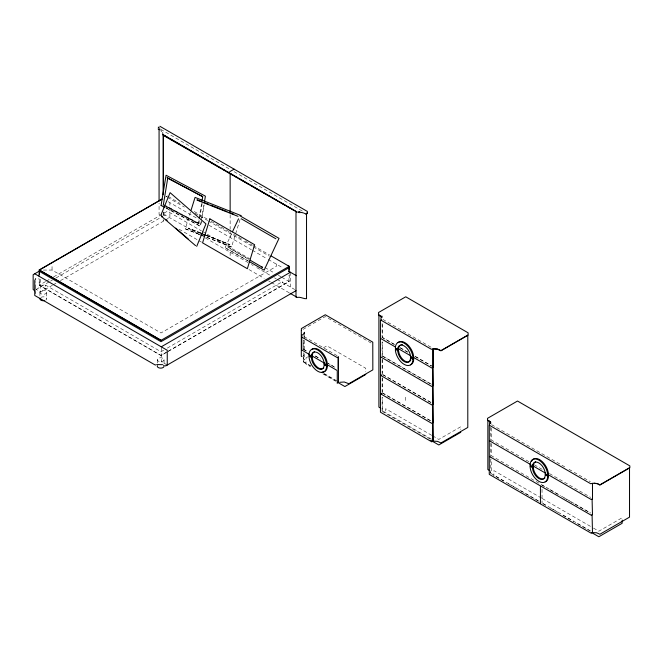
<?xml version="1.0" encoding="UTF-8"?>
<svg xmlns="http://www.w3.org/2000/svg" width="663" height="663" viewBox="0 0 663 663"><rect width="100%" height="100%" fill="white"/><g stroke="black" fill="none" stroke-linecap="round" stroke-linejoin="round"><path stroke-width="0.5" stroke-dasharray="3.31 2.49" d="M289.499 274.598L289.051 281.477M201.56 203.599L198.179 223.845L164.192 205.447M202.14 203.408L198.825 223.472L199.488 223.696L163.703 204.66M201.262 221.135L200.433 226.133L199.754 226.017L165.443 207.792M201.428 220.141L203.906 205.149M201.328 221.699L200.433 226.133L165.675 207.643M201.983 217.746L204.113 204.892M199.008 222.503L198.825 223.472L163.67 204.776M190.48 212.11L185.267 228.868L199.571 234.553M240.081 219.494L231.486 247.067L206.218 237.188M228.138 247.241L248.708 259.109M231.569 246.851L206.466 237.172M231.685 233.6L225.055 247.689L248.335 261.131M337.094 355.65L303.364 336.182L303.77 335.693M303.811 335.702L303.364 336.182M165.601 197.027L167.391 195.991L165.601 197.16M45.606 281.551L39.25 285.272L161.001 355.575L167.267 351.954M46.435 281.054L49.186 279.479M53.604 276.919L167.391 211.224L201.403 230.857M163.488 214.215L200.011 234.843M36.216 289.391L49.667 281.626M50.562 281.104L52.36 280.068M55.941 277.996L162.667 216.387M163.562 215.865L165.352 214.829M163.885 220.447L163.09 220.447M34.749 288.546L40.75 292.01L52.402 285.272M53.305 284.759L55.99 283.2M60.474 280.615L164.507 220.555M165.402 220.033L169.885 217.447L169.885 202.671M163.678 350.188L161.001 351.738L45.747 285.198L39.457 285.198L39.457 278.137M167.258 348.125L282.645 281.51L282.645 282.653M167.258 351.755L161.001 355.376L39.457 285.198M168.153 351.241L288.935 281.51L288.935 275.452M168.17 351.431L289.143 281.584L281.899 277.341M303.082 329.387L325.293 316.566L371.048 342.978M303.372 349.608L307.325 351.431L303.77 349.302L303.77 340.011M307.748 356.86L306.008 357.863L306.008 364.095L310.425 366.647M323.411 347.818L326.892 345.804L365.769 368.255L365.769 371.81M43.327 270.056L52.045 270.056L161.001 332.959L276.347 266.369L276.347 262.871M198.262 223.564L163.587 205.629M200.649 232.953L188.35 228.089L200.872 233.086M206.326 235.199L229.97 244.556L206.632 235.365M200.591 233.235L188.176 228.329L200.748 233.351M206.317 235.506L229.241 244.572L206.433 235.597M185.292 228.793L199.729 234.503M160.728 129.326L230.5 169.612M234.08 171.676L302.958 211.439M382.924 319.45L433.784 348.813M168.294 196.505L179.922 203.359M194.234 211.538L207.652 219.362M211.232 221.351L220.174 226.597M221.069 227.036L229.183 231.669M233.591 234.346L241.647 238.995M245.219 240.976L252.379 245.186M253.274 245.625L269.476 254.932M167.391 197.317L184.405 207.113M195.146 213.312L207.685 220.555M208.547 221.077L252.446 246.396M253.274 246.901L269.451 256.216M168.17 201.685L198.419 219.146M208.994 225.254L251.41 249.744M252.296 250.249L267.355 258.951M268.242 259.457L282.421 267.645M202.281 231.379L249.736 258.761M264.902 267.529L274.739 273.214M278.319 275.278L281.062 276.852M248.277 259.142L227.923 247.39M394.137 344.213L382.592 337.542L382.592 323.469M400.361 347.802L407.463 351.904M415.461 356.52L431.447 365.744M382.037 337.401L394.526 344.619M399.88 347.71L407.911 352.343M415.046 356.462L431.994 366.249M225.122 247.631L248.186 260.94M205.331 237.909L247.863 262.465M251.41 264.512L253.183 265.54M256.722 267.587L270.015 275.261M274.449 277.814L276.214 278.841M277.101 279.347L294.679 289.499M163.488 220.215L163.073 219.577M179.109 229.232L201.494 242.161M248.94 269.551L264.164 278.344M268.639 280.921L270.429 281.957M271.324 282.479L289.234 292.814M431.447 384.217L382.592 356.006L382.592 341.934M382.037 355.874L431.994 384.714M491.598 424.643L565.456 467.282M569.02 469.338L590.368 481.67M382.592 374.479L431.447 402.681M382.924 374.852L431.107 402.665M528.892 461.688L491.275 439.967L491.275 427.71M534.262 464.788L543.221 469.959M549.486 473.581L590.692 497.366M382.592 392.944L431.447 421.146M548.981 488.979L491.275 455.663L491.275 443.406M549.867 489.493L560.517 495.642M561.412 496.156L573.835 503.333M574.722 503.847L590.708 513.071M541.878 485.067L547.166 488.125M550.696 490.156L558.636 494.739M563.931 497.797L571.871 502.38M575.401 504.419L590.393 513.079M382.037 392.803L431.107 421.138M315.331 355.981L320.668 359.064M334.898 367.277L327.787 363.167L334.898 367.352M315.331 356.056L319.781 358.625M541.439 498.062L493.894 470.614L493.894 476.15M542.334 498.576L592.565 527.582M593.468 528.096L598.846 531.204L622.134 517.762L622.134 519.61M431.712 435.326L385.626 408.723L385.626 413.339M432.599 435.84L438.798 439.42L460.785 426.723L460.785 429.491M310.889 365.877L303.77 361.766L303.77 353.512M324.224 373.584L337.566 381.283M303.339 362.023L310.45 366.125M323.784 373.824L335.337 380.496M322.798 373.791L336.05 381.44M431.447 439.155L382.592 410.952L382.592 397.228M539.06 501.261L491.275 473.672L491.275 458.97M542.922 503.49L590.708 531.08M496.007 476.589L504.825 481.678M508.355 483.717L516.295 488.3M519.825 490.338L539.226 501.543M542.757 503.582L546.287 505.62M550.696 508.165L557.757 512.242M563.044 515.292L573.636 521.408M577.166 523.447L589.515 530.574M382.037 411.275L430.212 439.088M167.25 365.048L161.258 361.584L161.258 347.793M159.949 214.994L159.07 214.431L159.07 203.143M303.215 357.432L304.408 359.984L304.408 353.777M490.67 471.973L490.819 473.009M39.341 285.165L38.893 278.294M382.07 410.14L382.12 410.679L382.12 397.336M35.636 292.864L35.636 293.394L35.636 281.576M542.036 489.261L542.036 502.977M490.711 427.221L490.819 442.138M490.819 443.166L490.711 458.092M490.711 459.119L490.711 473.531M405.615 397.178L405.615 402.723M382.592 359.396L382.592 373.468M382.592 377.86L382.592 391.941M382.12 323.469L382.12 337.84M382.12 341.942L382.12 358.351M382.12 359.379L382.12 373.741M382.12 377.844L382.12 392.214M304.408 335.163L304.408 339.299M304.408 340.334L304.408 349.641M303.339 340.301L303.339 351.68M303.339 352.716L303.372 362.462M290.394 272.253L290.394 287.021M230.144 214.771L230.144 229.216M230.144 230.243L230.144 237.462M230.144 252.238L230.144 258.703M164.059 359.711A3.39 1.956 0 0 1 158.971 361.41A3.39 1.956 0 0 1 158.971 358.02A3.39 1.956 0 0 1 164.059 359.711L164.059 365.255M163.885 212.019L163.885 213.983M163.488 212.011L163.488 218.168M157.28 359.711L157.28 364.335M52.045 266.567L52.045 270.056M46.708 292.325A3.39 1.956 0 0 1 41.62 294.024A3.39 1.956 0 0 1 41.62 290.634A3.39 1.956 0 0 1 46.708 292.325L46.708 298.789M45.747 285.198L45.747 286.35M40.75 279.206L40.75 292.01M39.921 292.325L39.921 298.789M40.915 297.405A3.39 1.956 0 0 1 45.714 297.405A3.39 1.956 0 0 1 45.714 300.173"/><path stroke-width="0.99" d="M327.099 365.91L327.099 364.99L325.5 364.526M413.057 359.222L413.463 358.07L413.463 358.998M546.594 474.609L548.193 475.073L547.787 476.225M38.943 275.999L39.341 271.416M35.636 278.626L34.749 280.698L34.749 295.466L155.258 365.048L156.095 364.774M161.109 205.215L166.065 175.239L205.397 196.157L204.569 201.154M202.008 200.707L202.721 196.613L167.416 177.924M167.565 178.969L167.764 178.016L163.255 205.356M191.093 210.146L195.055 197.392L241.249 215.666M196.704 246.396L205.936 223.879L170.101 192.66L160.877 215.177L162.435 216.536M232.448 231.843L238.539 218.823M289.051 267.562L289.051 266.36M39.241 271.283L161.001 341.677L289.167 267.603M381.565 319.931L381.233 320.32L431.381 349.277L433.784 348.813M39.208 269.998L162.021 199.099L39.341 270.056L39.341 271.25M39.341 269.982L40.111 269.485M159.07 201.088L159.07 129.252L159.833 128.813M163.09 194.789L163.09 134.813M39.216 271.192L33.15 274.697L33.15 289.466L34.716 290.792M229.738 171.692L234.138 169.156M305.767 213.743L307.367 212.815M305.767 214.414L307.334 213.511L307.367 211.431L159.833 126.252M161.258 346.807L290.394 272.253M295.996 290.717L165.651 365.968L164.996 365.57M311.511 349.616A12.44 7.185 60 0 1 320.701 351.108A12.44 7.185 60 0 1 327.282 363.258L327.298 364.642L326.503 365.106L326.478 363.714A12.44 7.185 60 0 0 317.627 349.956A12.44 7.185 60 0 0 309.041 354.009L309.066 355.302L309.861 354.838M324.92 365.147L324.903 364.178L324.099 364.642L326.503 366.026L326.519 367.319A12.44 7.185 60 0 1 317.942 371.371A12.44 7.185 60 0 1 309.082 357.606L309.066 356.222L309.861 355.758M310.458 356.106L312.058 356.57L312.058 357.49M309.066 355.302L311.461 356.686L312.265 356.222L312.248 355.252A9.017 5.205 60 0 1 314.61 351.688M312.058 356.57L311.66 356.802L312.273 358.111A9.017 5.205 60 0 0 317.038 366.921A9.017 5.205 60 0 0 323.71 367.998M309.066 356.222L311.461 357.606L312.265 357.142M311.461 356.686L311.444 355.716A9.017 5.205 60 0 1 317.668 352.774A9.017 5.205 60 0 1 324.091 362.752L324.099 363.722L324.903 363.258M327.099 364.99L326.702 365.222L327.298 365.57L327.323 366.854A12.44 7.185 60 0 1 322.094 372.001M326.503 366.026L327.298 365.57M411.259 357.266L410.463 357.722L412.858 359.114L412.883 360.399A12.44 7.185 60 0 1 404.297 364.451A12.44 7.185 60 0 1 395.438 350.694L395.421 349.302L396.217 348.846M398.024 348.034L398.422 347.802L398.024 348.962L398.62 349.302L397.817 349.766L395.421 348.382L395.397 347.097A12.44 7.185 60 0 1 403.982 343.036A12.44 7.185 60 0 1 412.842 356.802L412.858 358.186L413.662 357.722L413.637 356.338A12.44 7.185 60 0 0 407.065 344.188A12.44 7.185 60 0 0 397.866 342.705M396.822 349.186L398.422 349.65L398.024 350.802M398.422 349.65L398.024 349.882L398.637 351.199A9.017 5.205 60 0 0 404.223 360.647A9.017 5.205 60 0 0 410.878 359.868M395.421 349.302L397.817 350.686L398.62 350.23M365.769 374.487L344.884 386.546L337.815 382.46M397.817 349.766L397.808 348.796A9.017 5.205 60 0 1 404.024 345.854A9.017 5.205 60 0 1 410.447 355.832L410.463 356.802L411.259 356.338M381.797 374.844L380.438 375.631L380.438 393.731L431.862 423.417L433.221 422.638L432.823 404.306L432.823 422.406L433.221 422.174M412.858 359.114L413.662 358.65L413.679 359.934A12.44 7.185 60 0 1 410.422 364.857M381.797 393.316L380.438 394.095L380.438 412.195L431.862 441.89M433.221 366.772L432.823 367.004L432.823 348.904M433.221 385.236L432.823 385.468L432.823 367.377L433.221 385.7L431.862 386.488L380.438 356.793L380.438 338.694M433.221 403.709L432.823 403.933L432.823 385.841L433.221 404.165L431.862 404.952L380.438 375.258L380.438 357.166M460.785 432.268L438.798 444.964L430.826 440.356M531.486 461.382A12.44 7.185 60 0 1 540.66 460.304A12.44 7.185 60 0 1 548.367 473.341L548.392 474.725L547.588 475.189L547.572 473.805A12.44 7.185 60 0 0 538.712 460.039A12.44 7.185 60 0 0 530.135 464.092L530.151 465.385L530.947 464.92M545.989 474.269L545.193 474.725L547.588 476.109L547.613 477.401A12.44 7.185 60 0 1 539.027 481.454A12.44 7.185 60 0 1 530.176 467.697L530.151 466.304L530.947 465.84M532.754 465.036L532.754 465.956L533.151 464.804M530.151 465.385L532.546 466.769L533.35 466.304L533.334 465.335A9.017 5.205 60 0 1 535.696 461.771M532.754 466.885L533.151 466.653L532.754 467.805L532.754 466.885L533.367 468.202A9.017 5.205 60 0 0 538.132 477.004A9.017 5.205 60 0 0 544.795 478.081M530.151 466.304L532.546 467.688L533.35 467.233M547.787 473.457L548.193 473.225L547.787 474.376M548.193 475.073L547.787 475.305L548.392 475.653L548.409 476.937A12.44 7.185 60 0 1 545.152 481.852M547.588 476.109L548.392 475.653M339.713 382.294L344.263 382.012L348.854 383.72L372.838 369.871L372.78 342.166L325.293 314.751L301.375 328.566L301.375 330.414M156.982 364.567L162.592 364.675M593.045 483.211L590.708 483.741L489.8 425.48M593.045 532.613L596.601 532.779L599.891 534.254L629.527 517.14L629.527 467.746L599.891 484.86L597.429 483.592L593.94 483.153M433.875 348.804L437.563 349.053L440.961 350.619L467.796 335.122L467.796 427.453L440.961 442.95L437.563 441.392L433.875 441.135M433.909 348.929L437.481 349.177L440.928 350.818L468.119 335.122L468.119 332.818L405.748 296.8L378.565 312.497L378.565 314.809L381.681 317.304M593.949 483.286L597.322 483.708L599.866 485.059L629.85 467.746L629.85 465.898L517.505 401.032L487.512 418.345L487.512 420.193L489.402 421.229L490.579 423.102M299.394 211.87L298.59 211.837L300.198 211.936M298.59 212.525L300.198 212.632M196.952 200.093L238.017 216.345M197.218 199.77L202.016 201.676M203.939 202.43L208.737 204.328M210.66 205.091L226.978 211.547M228.901 212.309L233.699 214.207M201.701 233.724L205.489 235.224M200.69 234.884L204.544 236.409M302.021 356.611L301.309 356.263L301.309 330.414M241.191 218.74L275.891 238.796M167.076 177.767L202.679 196.679M160.976 205.414L164.548 207.32M159.07 129.252L159.949 129.815M261.537 266.799L262.507 267.355L250.034 260.153M162.51 134.257L296.983 211.878M164.78 135.791L168.369 137.854M170.159 138.89L180.004 144.575M181.795 145.611L188.06 149.225M189.85 150.261L196.124 153.882M197.914 154.91L200.599 156.46M202.389 157.496L208.654 161.117M210.444 162.153L216.71 165.767M218.5 166.803L221.185 168.352M222.975 169.388L224.765 170.416M226.564 171.452L230.144 173.524L230.144 211.679M231.039 174.037L232.829 175.073M235.514 176.623L237.304 177.659M239.094 178.687L248.94 184.372M251.625 185.93L269.534 196.265M271.324 197.301L277.59 200.914M279.38 201.95L285.645 205.571M287.444 206.599L290.129 208.157M291.919 209.185L293.709 210.221M297.19 212.235L163.09 135.269M239.998 215.831L279.024 238.365L264.147 270.156L249.073 261.454M271.167 255.959L289.167 266.352L161.001 340.351L39.208 270.032M288.62 271.225L296.394 275.709M395.504 347.031L380.438 338.329L380.438 320.229M398.165 348.564L410.579 355.733M413.24 357.266L431.862 368.023L433.221 367.236L433.221 349.136M410.463 356.802L412.858 358.186M413.057 358.302L413.662 358.65M290.129 293.328L296.394 296.949M592.084 498.999L592.482 514.563L591.28 515.25L489.269 456.359L489.269 441.028M530.433 464.423L489.269 440.663L489.269 425.331M533.118 465.973L545.649 473.208M547.439 474.244L591.28 499.554L592.482 498.866L592.482 483.534M532.754 465.956L533.35 466.304M547.588 475.189L545.193 473.805L545.177 472.835A9.017 5.205 60 0 0 538.754 462.857A9.017 5.205 60 0 0 532.538 465.799L532.546 466.769M301.764 337.102L337.268 357.597M592.084 514.695L592.482 532.563L591.28 533.259L540.436 503.905L540.436 486.269M326.702 364.294L327.298 364.642M308.867 354.166L301.773 349.998L301.764 335.254L303.397 334.318L304.45 332.287L304.45 334.135M311.527 355.633L324.837 363.39M326.61 364.343L337.26 370.559L337.26 383.413M311.66 355.874L312.265 356.222M324.099 363.722L326.503 365.106M591.669 532.604L598.846 536.748L622.134 523.298L622.134 520.53M540.121 503.714L489.269 474.36L489.269 456.724M161.001 340.235L39.457 270.056L39.457 274.101M34.749 273.769L167.25 350.271L167.25 365.048M288.281 265.788L289.051 266.286M380.719 408.143L378.904 407.123L378.904 314.792L381.615 316.757M195.56 245.658L161.615 216.411M489.592 470.548L487.86 469.578L487.86 420.176L490.056 421.602L490.802 423.093M165.543 219.254L167.101 220.605M175.67 228.072L188.135 238.937M289.051 267.719L289.3 270.007M545.193 474.725L545.21 475.694A9.017 5.205 60 0 1 538.986 478.636A9.017 5.205 60 0 1 532.563 468.658L532.546 467.688M410.463 357.722L410.48 358.691A9.017 5.205 60 0 1 404.256 361.633A9.017 5.205 60 0 1 397.833 351.655L397.817 350.686M398.62 349.302L398.604 348.332A9.017 5.205 60 0 1 399.814 345.489M324.099 364.642L324.116 365.611A9.017 5.205 60 0 1 317.9 368.553A9.017 5.205 60 0 1 311.477 358.575L311.461 357.606M490.595 423.607L490.595 421.759L489.518 423.657L489.518 425.505M433.221 441.102L432.823 422.77L432.823 440.87M413.463 356.222L413.463 357.15M381.896 317.569L381.896 316.036L380.96 318.041L380.96 320.345M338.462 356.943L338.462 381.797M338.055 356.711L338.055 369.564M338.055 382.029L338.055 382.493M312.058 354.722L312.058 355.641M306.53 213.511L306.53 298.69C303.778 299.071 300.414 296.601 297.19 297.414L295.996 297.181L295.996 212.003M288.935 266.369L288.935 271.416M163.488 136.064L163.488 186.353M158.266 128.564L158.266 129.252M400.966 344.768A9.017 5.205 60 0 1 402.391 344.603M161.068 130.727A13.94 8.047 0 0 1 161.54 131.208M162.592 132.757A13.94 8.047 0 0 1 162.816 133.296M301.143 212.425A10.84 6.257 0 0 1 303.513 212.989M304.242 213.246A10.84 6.257 0 0 1 304.939 213.527M163.604 365.197A3.39 1.956 0 0 1 161.109 368.122A3.39 1.956 0 0 1 157.388 365.669M44.197 300.679A3.39 1.956 0 0 1 40.037 298.284M209.856 218.865L202.571 242.857L247.357 268.706L254.642 244.722L209.856 218.865M158.888 127.553L158.233 127.18L158.921 127.569"/></g></svg>
